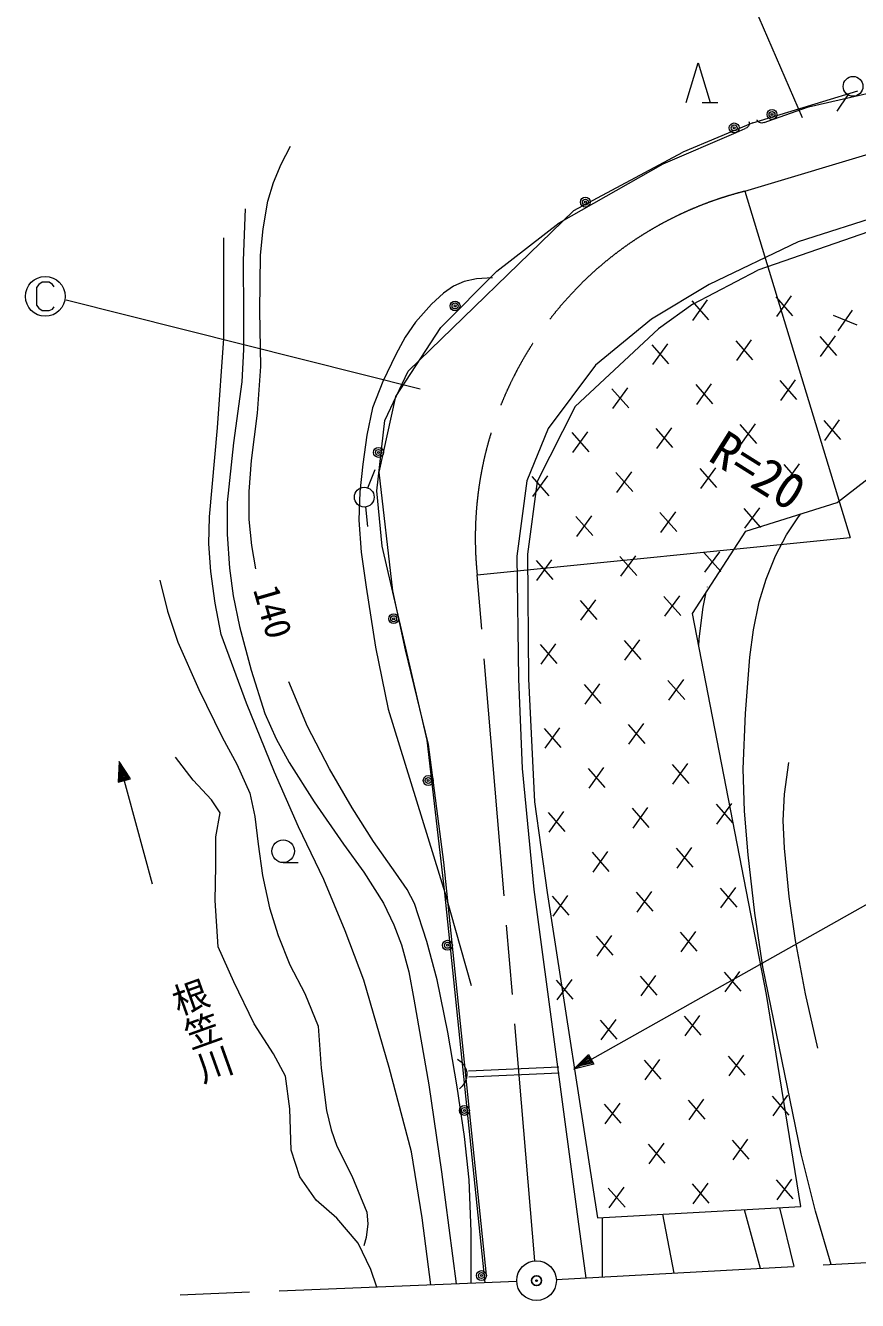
# Model space of a CAD drawing. Units: millimetres, scale not verified. Extents: x 7750 to 680000, y -40250 to 380000.
# Drawn here: x 383803 to 425808, y 251425 to 315804 of the extents above; entities that cross this region are included whole.
import ezdxf
from ezdxf.enums import TextEntityAlignment as Align

# ---------------------------------------------------------------- set-up
doc = ezdxf.new("R2010")
doc.units = ezdxf.units.MM
doc.header["$LTSCALE"] = 1000
doc.header["$PDMODE"] = 32
doc.header["$PDSIZE"] = 500
doc.linetypes.add('CHAIN', pattern=[18.5, 12, -1.5, 3.5, -1.5])
for name, color, linetype, lineweight in [('M-BGD', 7, 'Continuous', 13), ('M-BGD-EXST', 7, 'Continuous', 13), ('M-BMK', 2, 'CHAIN', 13), ('M-BMK-SRVR', 3, 'Continuous', 13), ('M-STR-HTXT', 7, 'Continuous', 13)]:
    doc.layers.add(name, color=color, linetype=linetype, lineweight=lineweight)
doc.layers.add('M-BMK-HTXT', color=7, linetype='Continuous')
doc.layers.add('M-OTRS', color=6, linetype='Continuous')
doc.styles.add('@ＭＳ ゴシック', font='')
doc.styles.add('ＭＳ ゴシック', font='')
doc.styles.get('@ＭＳ ゴシック').set_extended_font_data('@MS Gothic')
doc.styles.get('ＭＳ ゴシック').set_extended_font_data('MS Gothic')

msp = doc.modelspace()

# ---------------------------------------------------------------- linework, layer by layer
at = {"layer": 'M-BGD'}
for p, q in [((417163, 311910), (417762, 313917)), ((417762, 313917), (418362, 311910)), ((423342, 311696), (433215, 313980)), ((423342, 311696), (433215, 313980)), ((420526, 310883), (425833, 312499)), ((420526, 310883), (425833, 312499)), ((425313, 312311), (424769, 311471)), ((425313, 312311), (424769, 311471)), ((417962, 311910), (418762, 311910)), ((421575, 311074), (423342, 311696)), ((421575, 311074), (423342, 311696)), ((420318, 310949), (420333, 310913)), ((420318, 310949), (420333, 310913)), ((420748, 311016), (420738, 311045)), ((420748, 311016), (420738, 311045)), ((420774, 310972), (420748, 311016)), ((420774, 310972), (420748, 311016)), ((420822, 310926), (420774, 310972)), ((420822, 310926), (420774, 310972)), ((421104, 310908), (421575, 311074)), ((421104, 310908), (421575, 311074)), ((415989, 308817), (419681, 310404)), ((415989, 308817), (419681, 310404)), ((420526, 310883), (416997, 309403)), ((420526, 310883), (416997, 309403)), ((419681, 310404), (420141, 310601)), ((419681, 310404), (420141, 310601)), ((420214, 310633), (420141, 310601)), ((420214, 310633), (420141, 310601)), ((420271, 310679), (420214, 310633)), ((420271, 310679), (420214, 310633)), ((420305, 310726), (420271, 310679)), ((420305, 310726), (420271, 310679)), ((420331, 310792), (420305, 310726)), ((420331, 310792), (420305, 310726)), ((420339, 310850), (420331, 310792)), ((420339, 310850), (420331, 310792)), ((420333, 310913), (420339, 310850)), ((420333, 310913), (420339, 310850)), ((420863, 310898), (420822, 310926)), ((420863, 310898), (420822, 310926)), ((420911, 310883), (420863, 310898)), ((420911, 310883), (420863, 310898)), ((420978, 310875), (420911, 310883)), ((420978, 310875), (420911, 310883)), ((421028, 310882), (420978, 310875)), ((421028, 310882), (420978, 310875)), ((421104, 310908), (421028, 310882)), ((421104, 310908), (421028, 310882)), ((411486, 306457), (416997, 309403)), ((411486, 306457), (416997, 309403)), ((410745, 305846), (415989, 308817)), ((410745, 305846), (415989, 308817)), ((431910, 307807), (422821, 304876)), ((431910, 307807), (422821, 304876)), ((432342, 307450), (420776, 303454)), ((403117, 298346), (411486, 306457)), ((403117, 298346), (411486, 306457)), ((407593, 303399), (410745, 305846)), ((407593, 303399), (410745, 305846)), ((422821, 304876), (418321, 302725)), ((422821, 304876), (418321, 302725)), ((404764, 300559), (407593, 303399)), ((404764, 300559), (407593, 303399)), ((417498, 301725), (420776, 303454)), ((418321, 302725), (415412, 300982)), ((418321, 302725), (415412, 300982)), ((417490, 300908), (418242, 301945)), ((417490, 300908), (418242, 301945)), ((421680, 302111), (422527, 301150)), ((421680, 302111), (422527, 301150)), ((421728, 301112), (422479, 302149)), ((421728, 301112), (422479, 302149)), ((417498, 301725), (415770, 300494)), ((417498, 301725), (415770, 300494)), ((417442, 301907), (418290, 300946)), ((417442, 301907), (418290, 300946)), ((424825, 300386), (425555, 301438)), ((424825, 300386), (425555, 301438)), ((415412, 300982), (412577, 298648)), ((415412, 300982), (412577, 298648)), ((425784, 300671), (424597, 301153)), ((425784, 300671), (424597, 301153)), ((402505, 297065), (404764, 300559)), ((402505, 297065), (404764, 300559)), ((415770, 300494), (411559, 296558)), ((411559, 296558), (415770, 300494)), ((423901, 300094), (424748, 299133)), ((423901, 300094), (424748, 299133)), ((423949, 299095), (424700, 300132)), ((423949, 299095), (424700, 300132)), ((415425, 299686), (416273, 298726)), ((415425, 299686), (416273, 298726)), ((415473, 298687), (416225, 299725)), ((415473, 298687), (416225, 299725)), ((419663, 299890), (420510, 298929)), ((419663, 299890), (420510, 298929)), ((419711, 298891), (420462, 299928)), ((419711, 298891), (420462, 299928)), ((401953, 295855), (403117, 298346)), ((401953, 295855), (403117, 298346)), ((412577, 298648), (410184, 295460)), ((412577, 298648), (410184, 295460)), ((413408, 297465), (414256, 296505)), ((413408, 297465), (414256, 296505)), ((413456, 296467), (414208, 297504)), ((413456, 296467), (414208, 297504)), ((417646, 297669), (418493, 296709)), ((417646, 297669), (418493, 296709)), ((417694, 296670), (418445, 297708)), ((417694, 296670), (418445, 297708)), ((421884, 297873), (422731, 296912)), ((421884, 297873), (422731, 296912)), ((421932, 296874), (422683, 297911)), ((421932, 296874), (422683, 297911)), ((401656, 293251), (402505, 297065)), ((401656, 293251), (402505, 297065)), ((411559, 296558), (409640, 292771)), ((401533, 292311), (401953, 295855)), ((401533, 292311), (401953, 295855)), ((419867, 295652), (420714, 294692)), ((419867, 295652), (420714, 294692)), ((419915, 294653), (420666, 295691)), ((419915, 294653), (420666, 295691)), ((424105, 295856), (424952, 294895)), ((424105, 295856), (424952, 294895)), ((424153, 294857), (424904, 295894)), ((424153, 294857), (424904, 295894)), ((410184, 295460), (409106, 292809)), ((410184, 295460), (409106, 292809)), ((411391, 295245), (412239, 294284)), ((411391, 295245), (412239, 294284)), ((411439, 294246), (412191, 295283)), ((411439, 294246), (412191, 295283)), ((415629, 295448), (416476, 294488)), ((415629, 295448), (416476, 294488)), ((415677, 294450), (416428, 295487)), ((415677, 294450), (416428, 295487)), ((424787, 291717), (428357, 294487)), ((424787, 291717), (428357, 294487)), ((422088, 293635), (422935, 292675)), ((422088, 293635), (422935, 292675)), ((422136, 292636), (422887, 293674)), ((422136, 292636), (422887, 293674)), ((401093, 292454), (401464, 293383)), ((401093, 292454), (401464, 293383)), ((402351, 287252), (401656, 293251)), ((402351, 287252), (401656, 293251)), ((409374, 293024), (410222, 292063)), ((409374, 293024), (410222, 292063)), ((409422, 292025), (410174, 293062)), ((409422, 292025), (410174, 293062)), ((413612, 293228), (414459, 292267)), ((413612, 293228), (414459, 292267)), ((413660, 292229), (414411, 293266)), ((413660, 292229), (414411, 293266)), ((417850, 293431), (418697, 292471)), ((417850, 293431), (418697, 292471)), ((417898, 292433), (418649, 293470)), ((417898, 292433), (418649, 293470)), ((401810, 289519), (401533, 292311)), ((401810, 289519), (401533, 292311)), ((409106, 292809), (408614, 289017)), ((409106, 292809), (408614, 289017)), ((409640, 292771), (409153, 289113)), ((409640, 292771), (409153, 289113)), ((420177, 290277), (424787, 291717)), ((420177, 290277), (424787, 291717)), ((400961, 291493), (401068, 290499)), ((400961, 291493), (401068, 290499)), ((411595, 291007), (412442, 290046)), ((411595, 291007), (412442, 290046)), ((411643, 290008), (412394, 291045)), ((411643, 290008), (412394, 291045)), ((415833, 291211), (416680, 290250)), ((415833, 291211), (416680, 290250)), ((415881, 290212), (416632, 291249)), ((415881, 290212), (416632, 291249)), ((420071, 291414), (420918, 290454)), ((420071, 291414), (420918, 290454)), ((420119, 290416), (420870, 291453)), ((420119, 290416), (420870, 291453)), ((417477, 286111), (420177, 290277)), ((417477, 286111), (420177, 290277)), ((404087, 279723), (401810, 289519)), ((404087, 279723), (401810, 289519)), ((409153, 289113), (409204, 282815)), ((409153, 289113), (409204, 282815)), ((418054, 289194), (418901, 288233)), ((418054, 289194), (418901, 288233)), ((418102, 288195), (418853, 289232)), ((418102, 288195), (418853, 289232)), ((408614, 289017), (408692, 282807)), ((408614, 289017), (408692, 282807)), ((409578, 288786), (410425, 287826)), ((409578, 288786), (410425, 287826)), ((409626, 287787), (410377, 288825)), ((409626, 287787), (410377, 288825)), ((413816, 288990), (414663, 288029)), ((413816, 288990), (414663, 288029)), ((413864, 287991), (414615, 289028)), ((413864, 287991), (414615, 289028)), ((402982, 284271), (402351, 287252)), ((402982, 284271), (402351, 287252)), ((418230, 287450), (418233, 287465)), ((411799, 286769), (412646, 285809)), ((411799, 286769), (412646, 285809)), ((411847, 285770), (412598, 286808)), ((411847, 285770), (412598, 286808)), ((416037, 286973), (416884, 286012)), ((416037, 286973), (416884, 286012)), ((416085, 285974), (416836, 287011)), ((416085, 285974), (416836, 287011)), ((421207, 266880), (417477, 286111)), ((421207, 266880), (417477, 286111)), ((409830, 283550), (410581, 284587)), ((409830, 283550), (410581, 284587)), ((414020, 284752), (414867, 283792)), ((414020, 284752), (414867, 283792)), ((414068, 283753), (414819, 284791)), ((414068, 283753), (414819, 284791)), ((404154, 279493), (402982, 284271)), ((404154, 279493), (402982, 284271)), ((409782, 284548), (410629, 283588)), ((409782, 284548), (410629, 283588)), ((408692, 282807), (408883, 278280)), ((408692, 282807), (408883, 278280)), ((409204, 282815), (409503, 276601)), ((409204, 282815), (409503, 276601)), ((416240, 282735), (417088, 281775)), ((416240, 282735), (417088, 281775)), ((416288, 281736), (417039, 282774)), ((416288, 281736), (417039, 282774)), ((412003, 282531), (412850, 281571)), ((412003, 282531), (412850, 281571)), ((412051, 281533), (412802, 282570)), ((412051, 281533), (412802, 282570)), ((409986, 280311), (410833, 279350)), ((409986, 280311), (410833, 279350)), ((410034, 279312), (410785, 280349)), ((410034, 279312), (410785, 280349)), ((414223, 280514), (415071, 279554)), ((414223, 280514), (415071, 279554)), ((414271, 279516), (415022, 280553)), ((414271, 279516), (415022, 280553)), ((404973, 272002), (404087, 279723)), ((404973, 272002), (404087, 279723)), ((404925, 273554), (404154, 279493)), ((404925, 273554), (404154, 279493)), ((392268, 277706), (391370, 278860)), ((388534, 278649), (388489, 277597)), ((390221, 272450), (388534, 278649)), ((389106, 277766), (388534, 278649)), ((388566, 278533), (388536, 277651)), ((389038, 277789), (388566, 278533)), ((388597, 278417), (388583, 277706)), ((388969, 277812), (388597, 278417)), ((388629, 278301), (388631, 277760)), ((388901, 277834), (388629, 278301)), ((388660, 278185), (388678, 277815)), ((388832, 277857), (388660, 278185)), ((408883, 278280), (409460, 272186)), ((408883, 278280), (409460, 272186)), ((412206, 278294), (413054, 277333)), ((412206, 278294), (413054, 277333)), ((412254, 277295), (413005, 278332)), ((412254, 277295), (413005, 278332)), ((416444, 278497), (417291, 277537)), ((416444, 278497), (417291, 277537)), ((416492, 277499), (417243, 278536)), ((416492, 277499), (417243, 278536)), ((388489, 277597), (389106, 277766)), ((388536, 277651), (389038, 277789)), ((388583, 277706), (388969, 277812)), ((388631, 277760), (388901, 277834)), ((388678, 277815), (388832, 277857)), ((388703, 278030), (388725, 277869)), ((388764, 277880), (388703, 278030)), ((388725, 277869), (388764, 277880)), ((393201, 276706), (392268, 277706)), ((393632, 276057), (393201, 276706)), ((409503, 276601), (410138, 272027)), ((409503, 276601), (410138, 272027)), ((414427, 276277), (415274, 275316)), ((414427, 276277), (415274, 275316)), ((414475, 275278), (415226, 276315)), ((414475, 275278), (415226, 276315)), ((418665, 276480), (419512, 275520)), ((418665, 276480), (419512, 275520)), ((418713, 275482), (419464, 276519)), ((418713, 275482), (419464, 276519)), ((393417, 274832), (393632, 276057)), ((410189, 276073), (411037, 275112)), ((410189, 276073), (411037, 275112)), ((410237, 275074), (410988, 276111)), ((410237, 275074), (410988, 276111)), ((393417, 273354), (393417, 274832)), ((416648, 274260), (417495, 273299)), ((416648, 274260), (417495, 273299)), ((416696, 273261), (417447, 274298)), ((416696, 273261), (417447, 274298)), ((412410, 274056), (413257, 273095)), ((412410, 274056), (413257, 273095)), ((412458, 273057), (413209, 274094)), ((412458, 273057), (413209, 274094)), ((393381, 271624), (393417, 273354)), ((396812, 273537), (397562, 273537)), ((407070, 252710), (404925, 273554)), ((407070, 252710), (404925, 273554)), ((407018, 252311), (404973, 272002)), ((409460, 272186), (411681, 255537)), ((409460, 272186), (411681, 255537)), ((410138, 272027), (412684, 255592)), ((410138, 272027), (412684, 255592)), ((410393, 271835), (411240, 270875)), ((410393, 271835), (411240, 270875)), ((410441, 270836), (411192, 271874)), ((410441, 270836), (411192, 271874)), ((414631, 272039), (415478, 271078)), ((414631, 272039), (415478, 271078)), ((414679, 271040), (415430, 272077)), ((414679, 271040), (415430, 272077)), ((418869, 272243), (419716, 271282)), ((418869, 272243), (419716, 271282)), ((418917, 271244), (419668, 272281)), ((418917, 271244), (419668, 272281)), ((393525, 269281), (393381, 271624)), ((412614, 269818), (413461, 268858)), ((412614, 269818), (413461, 268858)), ((412662, 268819), (413413, 269857)), ((412662, 268819), (413413, 269857)), ((416852, 270022), (417699, 269061)), ((416852, 270022), (417699, 269061)), ((416900, 269023), (417651, 270060)), ((416900, 269023), (417651, 270060)), ((394315, 267515), (393525, 269281)), ((414883, 266802), (415634, 267840)), ((414883, 266802), (415634, 267840)), ((419072, 268005), (419919, 267044)), ((419072, 268005), (419919, 267044)), ((419120, 267006), (419871, 268043)), ((419120, 267006), (419871, 268043)), ((395356, 265389), (394315, 267515)), ((410597, 267597), (411444, 266637)), ((410597, 267597), (411444, 266637)), ((410645, 266599), (411396, 267636)), ((410645, 266599), (411396, 267636)), ((414835, 267801), (415682, 266841)), ((414835, 267801), (415682, 266841)), ((422944, 256171), (421207, 266880)), ((422944, 256171), (421207, 266880)), ((396325, 263875), (395356, 265389)), ((412818, 265580), (413665, 264620)), ((412818, 265580), (413665, 264620)), ((412866, 264582), (413617, 265619)), ((412866, 264582), (413617, 265619)), ((417055, 265784), (417902, 264824)), ((417055, 265784), (417902, 264824)), ((417103, 264785), (417854, 265823)), ((417103, 264785), (417854, 265823)), ((396936, 262758), (396325, 263875)), ((405618, 263616), (405807, 263476)), ((405807, 263476), (405936, 263333)), ((405936, 263333), (406038, 263128)), ((415038, 263563), (415885, 262603)), ((415038, 263563), (415885, 262603)), ((415086, 262565), (415837, 263602)), ((415086, 262565), (415837, 263602)), ((419276, 263767), (420123, 262807)), ((419276, 263767), (420123, 262807)), ((419324, 262768), (420075, 263806)), ((419324, 262768), (420075, 263806)), ((397151, 261100), (396936, 262758)), ((406038, 263128), (406079, 262950)), ((406086, 262830), (406067, 262647)), ((406079, 262950), (406086, 262830)), ((406165, 263024), (410736, 263221)), ((406178, 262723), (410749, 262920)), ((405851, 262242), (405708, 262113)), ((405989, 262432), (405851, 262242)), ((406067, 262647), (405989, 262432)), ((413069, 260344), (413820, 261381)), ((413069, 260344), (413820, 261381)), ((417259, 261546), (418106, 260586)), ((417259, 261546), (418106, 260586)), ((417307, 260548), (418058, 261585)), ((417307, 260548), (418058, 261585)), ((421497, 261750), (422344, 260790)), ((421497, 261750), (422344, 260790)), ((421545, 260751), (422296, 261789)), ((421545, 260751), (422296, 261789)), ((397223, 259010), (397151, 261100)), ((413021, 261343), (413868, 260382)), ((413021, 261343), (413868, 260382)), ((419480, 259529), (420327, 258569)), ((419480, 259529), (420327, 258569)), ((419528, 258531), (420279, 259568)), ((419528, 258531), (420279, 259568)), ((397654, 257676), (397223, 259010)), ((415242, 259326), (416089, 258365)), ((415242, 259326), (416089, 258365)), ((415290, 258327), (416041, 259364)), ((415290, 258327), (416041, 259364)), ((398479, 256487), (397654, 257676)), ((421749, 256514), (422500, 257551)), ((421749, 256514), (422500, 257551)), ((413225, 257105), (414072, 256144)), ((413225, 257105), (414072, 256144)), ((413273, 256106), (414024, 257143)), ((413273, 256106), (414024, 257143)), ((417463, 257309), (418310, 256348)), ((417463, 257309), (418310, 256348)), ((417511, 256310), (418262, 257347)), ((417511, 256310), (418262, 257347)), ((421701, 257512), (422548, 256552)), ((421701, 257512), (422548, 256552)), ((399521, 255586), (398479, 256487)), ((400598, 254324), (399521, 255586)), ((412684, 255592), (422944, 256171)), ((412684, 255592), (422944, 256171)), ((412938, 252611), (412935, 255606)), ((416546, 252809), (415984, 255778)), ((420905, 253047), (420100, 256011)), ((422609, 253140), (421882, 256111)), ((411681, 255537), (412094, 252558)), ((401244, 252991), (400598, 254324)), ((401535, 252102), (401244, 252991))]:
    msp.add_line(p, q, dxfattribs=at)
for points in [[(395435, 288371), (395222, 289555), (395101, 290860), (395100, 292266), (395217, 293832), (395516, 296227), (395692, 298580), (395626, 301389), (395669, 304206), (395798, 305537), (396043, 306926), (396325, 307875), (396719, 308795), (397187, 309713)], [(394889, 306542), (394794, 303934), (394802, 301243), (394812, 299436), (394719, 297814), (394297, 294737), (393983, 291721), (393990, 290114), (394109, 288396), (394289, 287002), (394603, 285463), (395195, 283257), (395894, 281072), (396465, 279789), (397115, 278585), (398372, 276603), (399859, 274463), (400882, 273050), (401874, 271486), (402404, 270402), (402788, 269384), (403151, 268029), (403415, 266647), (404160, 262308), (404808, 257915), (405553, 252265)], [(404265, 252212), (403825, 255596), (403291, 258932), (402166, 263190), (400886, 267593), (399948, 270089), (398861, 272679), (397583, 275338), (396367, 278103), (394956, 281584), (393687, 285051), (393373, 286628), (393157, 288239), (393063, 289640), (393085, 290999), (393498, 295489), (393809, 300000), (393812, 305081)], [(407384, 303065), (406574, 303017), (405948, 302885), (405410, 302637), (404912, 302290), (404293, 301733), (403489, 300831), (402967, 300073), (402501, 299186), (401852, 297830), (401330, 296494), (401036, 295123), (400833, 293654), (400678, 292256), (400638, 290822), (400754, 289219), (400996, 287438), (401480, 284412), (402109, 281281), (404967, 272020), (406307, 267324)], [(424484, 253242), (423694, 255940), (422962, 258826), (421023, 268279), (420620, 270983), (420287, 273934), (420104, 276136), (420032, 278266), (420149, 281072), (420373, 283901), (420550, 285295), (420846, 286696), (421199, 287849), (421670, 289024), (422226, 290093), (422826, 291002), (422942, 291141)], [(390580, 287795), (390978, 286238), (391496, 284662), (392552, 282275), (393731, 279870), (394468, 278509), (395130, 277046), (395375, 275866), (395553, 274470), (395777, 272883), (396125, 271249), (396560, 269863), (397154, 268375), (397904, 266933), (398587, 265281), (398728, 263164), (398998, 261023), (399229, 260044), (399522, 259221), (400275, 257712), (401034, 255893), (401083, 255290), (400996, 254614), (400885, 254180)], [(417801, 284443), (417822, 284841), (418015, 286437), (418174, 287186)], [(406311, 252296), (406304, 254909), (406195, 257514), (405962, 259711), (405589, 262206), (405130, 264979), (404588, 267620), (404069, 269558), (403446, 271466), (403074, 272173), (402507, 273003), (401371, 274606), (400298, 276298), (399151, 278277), (398046, 280416), (397094, 282658)], [(423798, 264174), (423180, 266915), (422682, 269604), (422361, 271832), (422118, 274257), (422060, 275663), (422120, 276991), (422336, 278591)]]:
    msp.add_lwpolyline(points, dxfattribs=at)
for centre, radius in [((425584, 312731), 500), ((425584, 312731), 500), ((421492, 311310), 250), ((421492, 311310), 250), ((421492, 311310), 150), ((421492, 311310), 150), ((421492, 311310), 50), ((421492, 311310), 50), ((419583, 310633), 250), ((419583, 310633), 250), ((419583, 310633), 150), ((419583, 310633), 150), ((419583, 310633), 50), ((419583, 310633), 50), ((412069, 306884), 250), ((412069, 306884), 250), ((412069, 306884), 150), ((412069, 306884), 150), ((412069, 306884), 50), ((412069, 306884), 50), ((405490, 301642), 250), ((405490, 301642), 250), ((405490, 301642), 150), ((405490, 301642), 150), ((405490, 301642), 50), ((405490, 301642), 50), ((401622, 294247), 250), ((401622, 294247), 250), ((401622, 294247), 150), ((401622, 294247), 150), ((401622, 294247), 50), ((401622, 294247), 50), ((400907, 291990), 500), ((400907, 291990), 500), ((402392, 285851), 250), ((402392, 285851), 250), ((402392, 285851), 150), ((402392, 285851), 150), ((402392, 285851), 50), ((402392, 285851), 50), ((404137, 277681), 250), ((404137, 277681), 250), ((404137, 277681), 150), ((404137, 277681), 150), ((404137, 277681), 50), ((404137, 277681), 50), ((405105, 269362), 250), ((405105, 269362), 250), ((405105, 269362), 150), ((405105, 269362), 150), ((405105, 269362), 50), ((405105, 269362), 50), ((405963, 261023), 250), ((405963, 261023), 250), ((405963, 261023), 150), ((405963, 261023), 150), ((405963, 261023), 50), ((405963, 261023), 50), ((406821, 252684), 250), ((406821, 252684), 250), ((406821, 252684), 150), ((406821, 252684), 150), ((406821, 252684), 50), ((406821, 252684), 50)]:
    msp.add_circle(centre, radius, dxfattribs=at)
msp.add_ellipse((396812, 274109), major_axis=(0, 572), ratio=0.996196, dxfattribs=at)
at = {"layer": 'M-BGD-EXST'}
for p, q in [((414344, 331128), (423022, 311154)), ((384483, 302729), (384363, 302569)), ((384643, 302850), (384483, 302729)), ((385003, 302850), (384643, 302850)), ((385163, 302729), (385003, 302850)), ((385243, 302609), (385163, 302729)), ((384363, 302569), (384363, 301686)), ((385855, 301951), (403737, 297464)), ((384363, 301686), (384483, 301525)), ((384483, 301525), (384643, 301405)), ((384643, 301405), (385003, 301405)), ((385003, 301405), (385163, 301485)), ((385163, 301485), (385243, 301605))]:
    msp.add_line(p, q, dxfattribs=at)
msp.add_ellipse((384803, 302127), major_axis=(0, 1004), ratio=0.996196, dxfattribs=at)
at = {"layer": 'M-BMK'}
for p, q in [((420120, 307434), (428418, 309938)), ((409521, 253429), (406607, 288060)), ((410603, 252484), (428509, 253462)), ((408606, 252389), (391326, 251687))]:
    msp.add_line(p, q, dxfattribs=at)
msp.add_ellipse((424508, 289915), major_axis=(0, 18065), ratio=0.996196, start_param=0.246307, end_param=1.673629, dxfattribs=at)
at = {"layer": 'M-BMK-SRVR'}
for major_axis in [(0, 1004), (0, 40.1)]:
    msp.add_ellipse((409605, 252429), major_axis=major_axis, ratio=0.996196, dxfattribs=at)
at = {"layer": 'M-OTRS'}
msp.add_point((409605, 252429), dxfattribs=at)
at = {"layer": 'M-STR-HTXT'}
for p, q in [((420120, 307434), (425443, 289955)), ((406607, 288060), (425443, 289955)), ((411485, 263114), (426760, 271703)), ((411485, 263114), (412221, 263850)), ((412495, 263360), (411485, 263114)), ((411730, 263252), (412225, 263760)), ((412421, 263410), (411730, 263252)), ((411869, 263330), (412229, 263671)), ((412347, 263461), (411869, 263330)), ((412079, 263448), (412234, 263581)), ((412273, 263511), (412079, 263448)), ((412221, 263850), (412495, 263360)), ((412225, 263760), (412421, 263410)), ((412229, 263671), (412347, 263461)), ((412234, 263581), (412273, 263511))]:
    msp.add_line(p, q, dxfattribs=at)

# ---------------------------------------------------------------- texts
at = {"layer": 'M-BGD', "style": 'ＭＳ ゴシック'}
msp.add_text('140', height=1320, rotation=286.042, dxfattribs=at).set_placement((394907, 287207), align=Align.BOTTOM_LEFT)
at = {"layer": 'M-BMK-HTXT', "style": '@ＭＳ ゴシック'}
msp.add_text('根笠川', height=1320, rotation=289.731, dxfattribs=at).set_placement((391808, 267600), align=Align.MIDDLE_LEFT)
at = {"layer": 'M-STR-HTXT', "style": 'ＭＳ ゴシック'}
msp.add_text('R=20', height=1833, rotation=327.902, dxfattribs=at).set_placement((417899, 293417), align=Align.BOTTOM_LEFT)

doc.saveas('drawing.dxf')
